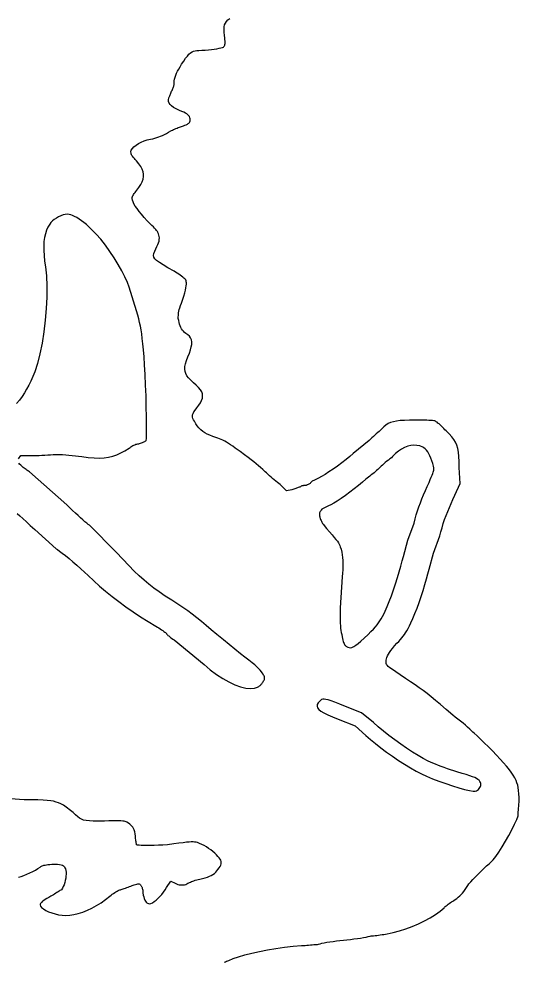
# Model space of a CAD drawing. Extents: x 0.1 to 12, y 0.1 to 13.2.
# Drawn here: x 9.778 to 11.18, y 6.371 to 9.013 of the extents above; entities that cross this region are included whole.
import ezdxf

# ---------------------------------------------------------------- set-up
doc = ezdxf.new("R2010")
doc.units = 0
doc.layers.get('0').update_dxf_attribs({"color": 5, "linetype": 'CONTINUOUS'})
doc.layers.add('1', color=1, linetype='CONTINUOUS')

msp = doc.modelspace()

# ---------------------------------------------------------------- linework, layer by layer
at = {"linetype": 'CONTINUOUS'}
msp.add_lwpolyline([(10.3545, 6.3707), (10.3576, 6.372), (10.3606, 6.3733), (10.3636, 6.3744), (10.3664, 6.3754), (10.3787, 6.3808), (10.394, 6.3861), (10.4116, 6.3913), (10.4313, 6.3962), (10.4527, 6.4009), (10.4753, 6.4052), (10.4988, 6.4091), (10.5228, 6.4125), (10.5468, 6.4153), (10.5706, 6.4174), (10.5752, 6.4175), (10.5802, 6.4177), (10.5852, 6.4181), (10.5903, 6.4185), (10.5953, 6.4189), (10.6002, 6.4194), (10.6047, 6.4198), (10.6089, 6.4201), (10.6126, 6.4203), (10.6156, 6.4204), (10.6182, 6.4214), (10.6222, 6.4225), (10.6276, 6.4238), (10.6341, 6.4251), (10.6415, 6.4264), (10.6498, 6.4278), (10.6587, 6.4291), (10.6681, 6.4303), (10.6778, 6.4314), (10.6877, 6.4324), (10.6977, 6.4334), (10.7076, 6.4345), (10.7174, 6.4358), (10.7269, 6.4371), (10.7357, 6.4384), (10.7439, 6.4398), (10.7512, 6.4411), (10.7574, 6.4423), (10.7623, 6.4435), (10.7658, 6.4444), (10.7688, 6.4445), (10.7725, 6.4448), (10.7766, 6.4452), (10.7812, 6.4457), (10.786, 6.4463), (10.7911, 6.447), (10.7962, 6.4478), (10.8012, 6.4487), (10.8061, 6.4496), (10.8108, 6.4505), (10.8275, 6.4539), (10.845, 6.4585), (10.8628, 6.4643), (10.8807, 6.4711), (10.8983, 6.4786), (10.9152, 6.4868), (10.9312, 6.4954), (10.9459, 6.5044), (10.9589, 6.5134), (10.97, 6.5225), (10.9712, 6.5244), (10.9731, 6.5264), (10.9754, 6.5286), (10.9782, 6.5308), (10.9812, 6.533), (10.9845, 6.5353), (10.9878, 6.5375), (10.991, 6.5396), (10.9941, 6.5417), (10.997, 6.5435), (11.0014, 6.5463), (11.0057, 6.5494), (11.0098, 6.5526), (11.0138, 6.5562), (11.0176, 6.5601), (11.0214, 6.5643), (11.0251, 6.5689), (11.0288, 6.574), (11.0324, 6.5795), (11.036, 6.5856), (11.0396, 6.5899), (11.0446, 6.5956), (11.0509, 6.6023), (11.058, 6.6097), (11.0657, 6.6175), (11.0737, 6.6254), (11.0816, 6.633), (11.0892, 6.6402), (11.0961, 6.6465), (11.1021, 6.6517), (11.1076, 6.6574), (11.1148, 6.6668), (11.1232, 6.6792), (11.1324, 6.6936), (11.1419, 6.7095), (11.1512, 6.7258), (11.1598, 6.7419), (11.1674, 6.757), (11.1733, 6.7702), (11.1772, 6.7808), (11.1773, 6.7838), (11.1775, 6.7875), (11.1778, 6.7918), (11.1782, 6.7966), (11.1787, 6.8018), (11.1791, 6.8074), (11.1795, 6.8132), (11.1799, 6.8193), (11.1801, 6.8255), (11.1802, 6.8318), (11.1793, 6.8426), (11.1785, 6.8518), (11.1775, 6.8598), (11.1761, 6.8669), (11.1742, 6.8735), (11.1715, 6.88), (11.168, 6.8869), (11.1634, 6.8944), (11.1575, 6.9029), (11.1502, 6.9129), (11.1445, 6.9202), (11.1367, 6.9293), (11.1273, 6.9396), (11.1168, 6.9508), (11.1055, 6.9625), (11.0939, 6.9741), (11.0826, 6.9853), (11.0718, 6.9957), (11.0622, 7.0047), (11.0541, 7.012), (11.0508, 7.0151), (11.0466, 7.0191), (11.0417, 7.0236), (11.0359, 7.0287), (11.0297, 7.0342), (11.0229, 7.0399), (11.0159, 7.0458), (11.0086, 7.0517), (11.0013, 7.0575), (10.994, 7.0631), (10.9756, 7.0789), (10.9598, 7.0924), (10.946, 7.104), (10.9337, 7.1141), (10.9223, 7.1231), (10.9114, 7.1314), (10.9004, 7.1393), (10.8889, 7.1473), (10.8762, 7.1558), (10.8619, 7.1652), (10.8465, 7.1757), (10.8343, 7.184), (10.825, 7.1905), (10.8182, 7.1955), (10.8134, 7.1993), (10.8104, 7.2024), (10.8087, 7.2049), (10.8079, 7.2073), (10.8078, 7.21), (10.8078, 7.2132), (10.808, 7.2168), (10.8086, 7.2205), (10.8097, 7.2244), (10.8115, 7.2286), (10.8138, 7.2331), (10.8169, 7.2381), (10.8208, 7.2436), (10.8255, 7.2497), (10.8312, 7.2566), (10.8378, 7.2643), (10.8429, 7.2694), (10.8474, 7.2742), (10.8514, 7.2789), (10.855, 7.2835), (10.8585, 7.2883), (10.8618, 7.2934), (10.8652, 7.2992), (10.8688, 7.3056), (10.8726, 7.3129), (10.8769, 7.3213), (10.8824, 7.3332), (10.8882, 7.347), (10.8941, 7.3623), (10.9, 7.3785), (10.9058, 7.3953), (10.9113, 7.4121), (10.9163, 7.4286), (10.9209, 7.4443), (10.9248, 7.4588), (10.9279, 7.4715), (10.9399, 7.5165), (10.958, 7.5646), (10.9608, 7.5762), (10.9641, 7.5877), (10.9676, 7.5991), (10.9715, 7.6104), (10.9756, 7.6216), (10.98, 7.6329), (10.9847, 7.6442), (10.9896, 7.6556), (10.9947, 7.667), (11, 7.6787), (11.015, 7.7117), (11.012, 7.7568), (11.0118, 7.7734), (11.0112, 7.7876), (11.0099, 7.7996), (11.008, 7.81), (11.0053, 7.8191), (11.0016, 7.8272), (10.997, 7.8349), (10.9913, 7.8425), (10.9843, 7.8503), (10.976, 7.8589), (10.9724, 7.8624), (10.9688, 7.866), (10.9653, 7.8694), (10.9619, 7.8727), (10.9587, 7.8758), (10.9557, 7.8785), (10.9528, 7.881), (10.9502, 7.8831), (10.9479, 7.8847), (10.9459, 7.8859), (10.9438, 7.8867), (10.9409, 7.8873), (10.9372, 7.8879), (10.9328, 7.8882), (10.9276, 7.8885), (10.9215, 7.8887), (10.9146, 7.8888), (10.9069, 7.8889), (10.8984, 7.8889), (10.8889, 7.8889), (10.8729, 7.8888), (10.859, 7.8884), (10.847, 7.8877), (10.8367, 7.8865), (10.8277, 7.8848), (10.8199, 7.8824), (10.8131, 7.8793), (10.8069, 7.8754), (10.8012, 7.8707), (10.7958, 7.8649), (10.7936, 7.8628), (10.7909, 7.8603), (10.7876, 7.8574), (10.784, 7.8541), (10.78, 7.8506), (10.7759, 7.8469), (10.7717, 7.8431), (10.7675, 7.8393), (10.7635, 7.8355), (10.7598, 7.8318), (10.7147, 7.7958), (10.7057, 7.7874), (10.6952, 7.7785), (10.6836, 7.7694), (10.6714, 7.7605), (10.6592, 7.7519), (10.6472, 7.7439), (10.6362, 7.7368), (10.6264, 7.7309), (10.6184, 7.7265), (10.6126, 7.7237), (10.6107, 7.7228), (10.6087, 7.7219), (10.6066, 7.7209), (10.6045, 7.7199), (10.6025, 7.7188), (10.6005, 7.7177), (10.5987, 7.7164), (10.597, 7.715), (10.5957, 7.7134), (10.5946, 7.7117), (10.5928, 7.7108), (10.591, 7.7099), (10.5893, 7.7091), (10.5876, 7.7083), (10.586, 7.7076), (10.5844, 7.7069), (10.583, 7.7064), (10.5817, 7.706), (10.5806, 7.7058), (10.5796, 7.7057), (10.5786, 7.7057), (10.5775, 7.7057), (10.5762, 7.7056), (10.5749, 7.7055), (10.5736, 7.7053), (10.5722, 7.7051), (10.5709, 7.7047), (10.5697, 7.7042), (10.5686, 7.7035), (10.5676, 7.7027), (10.5657, 7.7018), (10.5636, 7.7009), (10.5614, 7.7), (10.5591, 7.6991), (10.5567, 7.6982), (10.5542, 7.6973), (10.5516, 7.6964), (10.5489, 7.6955), (10.5462, 7.6946), (10.5435, 7.6937), (10.5285, 7.6907), (10.5105, 7.7087), (10.5067, 7.7116), (10.5027, 7.7148), (10.4984, 7.7182), (10.494, 7.7218), (10.4895, 7.7256), (10.485, 7.7295), (10.4806, 7.7334), (10.4763, 7.7373), (10.4722, 7.7411), (10.4685, 7.7447), (10.4617, 7.7507), (10.4554, 7.7562), (10.4494, 7.7615), (10.4432, 7.7667), (10.4366, 7.7721), (10.4291, 7.778), (10.4205, 7.7846), (10.4104, 7.7921), (10.3985, 7.8008), (10.3844, 7.8108), (10.3775, 7.8159), (10.3713, 7.8203), (10.3655, 7.8241), (10.3602, 7.8274), (10.3551, 7.8303), (10.3502, 7.8329), (10.3454, 7.8351), (10.3406, 7.8371), (10.3356, 7.839), (10.3303, 7.8408), (10.3217, 7.8436), (10.3137, 7.8467), (10.3064, 7.85), (10.2997, 7.8537), (10.2935, 7.8577), (10.288, 7.8623), (10.2829, 7.8673), (10.2782, 7.8728), (10.2741, 7.879), (10.2703, 7.8859), (10.2678, 7.8901), (10.266, 7.8937), (10.2649, 7.8971), (10.2645, 7.9004), (10.265, 7.9039), (10.2664, 7.9077), (10.2687, 7.9121), (10.2721, 7.9173), (10.2766, 7.9235), (10.2823, 7.9309), (10.2871, 7.9379), (10.2905, 7.9444), (10.2927, 7.9506), (10.2934, 7.9566), (10.2928, 7.9625), (10.2907, 7.9683), (10.2872, 7.9743), (10.2821, 7.9805), (10.2755, 7.987), (10.2673, 7.994), (10.2599, 8.0009), (10.2539, 8.0073), (10.2493, 8.0133), (10.246, 8.0194), (10.244, 8.0255), (10.2433, 8.032), (10.2438, 8.0391), (10.2454, 8.047), (10.2483, 8.0559), (10.2523, 8.0661), (10.2563, 8.0763), (10.2594, 8.0856), (10.2615, 8.094), (10.2627, 8.1014), (10.2628, 8.1081), (10.2618, 8.1141), (10.2597, 8.1194), (10.2564, 8.1241), (10.2519, 8.1283), (10.2462, 8.1321), (10.2428, 8.1349), (10.2397, 8.138), (10.237, 8.1412), (10.2345, 8.1448), (10.2324, 8.1486), (10.2305, 8.1529), (10.2288, 8.1575), (10.2274, 8.1626), (10.2262, 8.1681), (10.2252, 8.1742), (10.2252, 8.1784), (10.2253, 8.1824), (10.2256, 8.1861), (10.226, 8.19), (10.2267, 8.1941), (10.2278, 8.1986), (10.2294, 8.2038), (10.2314, 8.2098), (10.234, 8.2169), (10.2372, 8.2252), (10.2405, 8.2361), (10.2431, 8.2453), (10.2451, 8.2531), (10.2465, 8.2596), (10.2474, 8.265), (10.2478, 8.2696), (10.2479, 8.2734), (10.2476, 8.2766), (10.247, 8.2796), (10.2462, 8.2823), (10.245, 8.2834), (10.2431, 8.2851), (10.2406, 8.2871), (10.2377, 8.2894), (10.2342, 8.292), (10.2305, 8.2948), (10.2264, 8.2977), (10.2221, 8.3006), (10.2177, 8.3035), (10.2132, 8.3063), (10.1961, 8.3161), (10.1825, 8.3241), (10.1721, 8.3307), (10.1645, 8.3363), (10.1595, 8.3412), (10.1568, 8.3459), (10.156, 8.3506), (10.1568, 8.3559), (10.159, 8.362), (10.1622, 8.3694), (10.1654, 8.3754), (10.168, 8.381), (10.1699, 8.3861), (10.1712, 8.3909), (10.1719, 8.3953), (10.1721, 8.3994), (10.1718, 8.4034), (10.171, 8.4071), (10.1698, 8.4108), (10.1682, 8.4144), (10.1677, 8.4157), (10.1665, 8.4176), (10.1645, 8.42), (10.1619, 8.423), (10.1588, 8.4264), (10.1552, 8.4302), (10.1512, 8.4343), (10.147, 8.4385), (10.1426, 8.443), (10.1381, 8.4474), (10.1296, 8.457), (10.122, 8.4658), (10.1152, 8.474), (10.1095, 8.4815), (10.1047, 8.4884), (10.1009, 8.4946), (10.0982, 8.5002), (10.0964, 8.5052), (10.0957, 8.5096), (10.0961, 8.5135), (10.0964, 8.5147), (10.0971, 8.5163), (10.0983, 8.5184), (10.0998, 8.5209), (10.1017, 8.5236), (10.1039, 8.5267), (10.1062, 8.53), (10.1088, 8.5334), (10.1114, 8.5369), (10.1141, 8.5405), (10.1197, 8.5491), (10.1239, 8.557), (10.1266, 8.5643), (10.128, 8.5713), (10.128, 8.5781), (10.1266, 8.5849), (10.124, 8.5918), (10.12, 8.5992), (10.1147, 8.607), (10.1081, 8.6156), (10.1062, 8.6175), (10.1042, 8.6195), (10.1022, 8.6217), (10.1002, 8.6239), (10.0983, 8.6261), (10.0967, 8.6284), (10.0952, 8.6306), (10.0941, 8.6327), (10.0933, 8.6348), (10.0931, 8.6366), (10.0923, 8.6406), (10.0935, 8.645), (10.0964, 8.6498), (10.1009, 8.6547), (10.1066, 8.6595), (10.1134, 8.6641), (10.1211, 8.6682), (10.1294, 8.6716), (10.1382, 8.6742), (10.1471, 8.6757), (10.1533, 8.6774), (10.1591, 8.679), (10.1648, 8.6807), (10.1703, 8.6824), (10.1757, 8.6843), (10.1811, 8.6865), (10.1866, 8.689), (10.1922, 8.692), (10.1981, 8.6955), (10.2042, 8.6997), (10.2063, 8.7007), (10.2088, 8.7018), (10.2116, 8.703), (10.2148, 8.7044), (10.2181, 8.7057), (10.2215, 8.7071), (10.2249, 8.7084), (10.2282, 8.7096), (10.2314, 8.7107), (10.2342, 8.7117), (10.2393, 8.7134), (10.2437, 8.715), (10.2474, 8.7165), (10.2505, 8.718), (10.253, 8.7196), (10.255, 8.7212), (10.2565, 8.723), (10.2575, 8.725), (10.2581, 8.7272), (10.2583, 8.7297), (10.2581, 8.7332), (10.2574, 8.7363), (10.2563, 8.7392), (10.2546, 8.7418), (10.2523, 8.7444), (10.2492, 8.7468), (10.2453, 8.7492), (10.2406, 8.7516), (10.2349, 8.7541), (10.2282, 8.7568), (10.2192, 8.7611), (10.2119, 8.7652), (10.2062, 8.7692), (10.202, 8.7732), (10.1993, 8.7774), (10.198, 8.7818), (10.1979, 8.7867), (10.1989, 8.792), (10.2011, 8.798), (10.2042, 8.8048), (10.2052, 8.8075), (10.2063, 8.8102), (10.2075, 8.8128), (10.2087, 8.8154), (10.2098, 8.8179), (10.2109, 8.8204), (10.2118, 8.8227), (10.2126, 8.8249), (10.213, 8.8269), (10.2132, 8.8288), (10.2134, 8.8342), (10.214, 8.8394), (10.2149, 8.8446), (10.2163, 8.8498), (10.2181, 8.8551), (10.2203, 8.8606), (10.2231, 8.8664), (10.2263, 8.8725), (10.23, 8.8789), (10.2342, 8.8859), (10.2402, 8.895), (10.2456, 8.9026), (10.2505, 8.9089), (10.255, 8.9139), (10.2594, 8.9178), (10.2636, 8.9207), (10.2679, 8.9227), (10.2724, 8.924), (10.2771, 8.9247), (10.2823, 8.9249), (10.2913, 8.9251), (10.3004, 8.9256), (10.3093, 8.9263), (10.3178, 8.9272), (10.3258, 8.9283), (10.3331, 8.9295), (10.3395, 8.9307), (10.3447, 8.9318), (10.3488, 8.9329), (10.3514, 8.9339), (10.353, 8.9357), (10.3543, 8.9374), (10.3552, 8.9392), (10.3559, 8.9412), (10.3562, 8.9437), (10.3563, 8.9467), (10.3562, 8.9504), (10.3558, 8.9549), (10.3552, 8.9604), (10.3544, 8.967), (10.3537, 8.9761), (10.3534, 8.9839), (10.3538, 8.9904), (10.355, 8.9961), (10.357, 9.0011), (10.36, 9.0057), (10.3641, 9.01), (10.3694, 9.0143)], dxfattribs=at)
at = {"layer": '1', "linetype": 'CONTINUOUS'}
for points in [[(9.7778, 7.7808), (9.7838, 7.7898), (9.8348, 7.7898), (9.843, 7.7906), (9.8512, 7.7912), (9.8593, 7.7918), (9.8672, 7.7921), (9.8746, 7.7924), (9.8815, 7.7926), (9.8878, 7.7927), (9.8932, 7.7928), (9.8976, 7.7928), (9.9009, 7.7928), (9.955, 7.7868), (9.9729, 7.7845), (9.9892, 7.7832), (10.0039, 7.7829), (10.0175, 7.7836), (10.03, 7.7853), (10.0419, 7.7881), (10.0533, 7.792), (10.0644, 7.7971), (10.0756, 7.8033), (10.0871, 7.8108), (10.0898, 7.8126), (10.0925, 7.8144), (10.0952, 7.816), (10.0979, 7.8176), (10.1006, 7.8191), (10.1033, 7.8203), (10.106, 7.8214), (10.1087, 7.8221), (10.1114, 7.8227), (10.1141, 7.8228), (10.1168, 7.8237), (10.1195, 7.8246), (10.1221, 7.8255), (10.1245, 7.8264), (10.1269, 7.8273), (10.129, 7.8282), (10.131, 7.8291), (10.1327, 7.83), (10.1341, 7.8309), (10.1351, 7.8318), (10.1359, 7.8381), (10.1362, 7.8522), (10.1363, 7.8726), (10.136, 7.8979), (10.1355, 7.9264), (10.1347, 7.9568), (10.1336, 7.9875), (10.1324, 8.0169), (10.1308, 8.0436), (10.1291, 8.0661), (10.1274, 8.0861), (10.1258, 8.1031), (10.1242, 8.1178), (10.1226, 8.1305), (10.1209, 8.1419), (10.119, 8.1523), (10.1168, 8.1624), (10.1143, 8.1725), (10.1114, 8.1833), (10.1081, 8.1952), (10.0871, 8.2613), (10.0824, 8.275), (10.0756, 8.2905), (10.067, 8.3074), (10.057, 8.3253), (10.0458, 8.3435), (10.0337, 8.3616), (10.021, 8.3791), (10.0079, 8.3956), (9.9948, 8.4105), (9.982, 8.4234), (9.9748, 8.4304), (9.9676, 8.4367), (9.9606, 8.4425), (9.9537, 8.4477), (9.9471, 8.4523), (9.9407, 8.4563), (9.9346, 8.4596), (9.9289, 8.4622), (9.9237, 8.4642), (9.9189, 8.4655), (9.914, 8.4658), (9.9084, 8.4652), (9.9023, 8.4638), (9.896, 8.4616), (9.8896, 8.4587), (9.8835, 8.4553), (9.8777, 8.4515), (9.8725, 8.4473), (9.8682, 8.4429), (9.8649, 8.4384), (9.8599, 8.43), (9.8558, 8.421), (9.8526, 8.4114), (9.8503, 8.4009), (9.8487, 8.3896), (9.848, 8.3775), (9.8481, 8.3643), (9.8489, 8.3501), (9.8505, 8.3348), (9.8529, 8.3183), (9.8557, 8.293), (9.8569, 8.2646), (9.8568, 8.2339), (9.8553, 8.2018), (9.8525, 8.1689), (9.8485, 8.1363), (9.8435, 8.1046), (9.8375, 8.0748), (9.8306, 8.0477), (9.8228, 8.024), (9.8174, 8.0109), (9.8119, 7.9986), (9.8062, 7.987), (9.8002, 7.976), (9.7939, 7.9655), (9.7872, 7.9553), (9.7798, 7.9453), (9.7719, 7.9355)], [(9.774, 7.6273), (9.7815, 7.6207), (9.7899, 7.6132), (9.7994, 7.6045), (9.8102, 7.5943), (9.8228, 7.5826), (9.8829, 7.5285), (9.8867, 7.5265), (9.8925, 7.5225), (9.9001, 7.5167), (9.909, 7.5095), (9.9189, 7.5011), (9.9296, 7.492), (9.9406, 7.4824), (9.9518, 7.4725), (9.9627, 7.4628), (9.973, 7.4535), (9.988, 7.439), (10.0042, 7.4244), (10.0214, 7.4097), (10.0396, 7.3951), (10.0586, 7.3806), (10.0783, 7.3663), (10.0986, 7.3523), (10.1194, 7.3385), (10.1407, 7.3252), (10.1622, 7.3123), (10.1666, 7.3096), (10.1708, 7.3069), (10.1747, 7.3044), (10.1784, 7.3019), (10.1817, 7.2995), (10.1846, 7.2974), (10.1872, 7.2954), (10.1894, 7.2938), (10.191, 7.2924), (10.1922, 7.2913), (10.1925, 7.2903), (10.1932, 7.2891), (10.1945, 7.2878), (10.1961, 7.2862), (10.1982, 7.2845), (10.2006, 7.2826), (10.2034, 7.2806), (10.2064, 7.2783), (10.2097, 7.2759), (10.2132, 7.2733), (10.2973, 7.2042), (10.3146, 7.1896), (10.3322, 7.1766), (10.3498, 7.1652), (10.367, 7.1556), (10.3836, 7.1479), (10.3994, 7.1421), (10.4139, 7.1385), (10.4269, 7.137), (10.4382, 7.1379), (10.4474, 7.1411), (10.4492, 7.1421), (10.451, 7.1433), (10.4528, 7.1446), (10.4545, 7.146), (10.4561, 7.1475), (10.4576, 7.1491), (10.459, 7.1508), (10.4603, 7.1526), (10.4615, 7.1544), (10.4625, 7.1562), (10.4641, 7.1587), (10.4654, 7.1609), (10.4663, 7.163), (10.4668, 7.1649), (10.467, 7.1667), (10.4668, 7.1685), (10.4663, 7.1704), (10.4654, 7.1724), (10.4641, 7.1746), (10.4625, 7.1772), (10.4604, 7.1808), (10.4579, 7.1845), (10.4547, 7.1886), (10.4506, 7.1929), (10.4456, 7.1978), (10.4393, 7.2033), (10.4317, 7.2096), (10.4227, 7.2168), (10.4119, 7.2249), (10.3994, 7.2342), (10.3514, 7.2733), (10.3335, 7.2885), (10.3176, 7.3021), (10.3032, 7.3143), (10.2898, 7.3254), (10.277, 7.3356), (10.2644, 7.3453), (10.2516, 7.3547), (10.238, 7.3642), (10.2234, 7.374), (10.2072, 7.3844), (10.1886, 7.3964), (10.1719, 7.4077), (10.1568, 7.4185), (10.1427, 7.4294), (10.1291, 7.4407), (10.1155, 7.4529), (10.1014, 7.4665), (10.0863, 7.4818), (10.0697, 7.4994), (10.0511, 7.5195), (9.976, 7.5946), (9.9727, 7.5969), (9.9686, 7.6002), (9.9635, 7.6045), (9.9577, 7.6095), (9.9512, 7.6152), (9.9442, 7.6216), (9.9367, 7.6285), (9.929, 7.6359), (9.921, 7.6437), (9.9129, 7.6517), (9.8078, 7.7447), (9.8058, 7.7458), (9.8036, 7.7472), (9.8011, 7.7488), (9.7985, 7.7507), (9.7958, 7.7526), (9.7931, 7.7547), (9.7905, 7.7568), (9.788, 7.7589), (9.7858, 7.7609), (9.7838, 7.7628), (9.7805, 7.766), (9.778, 7.7687)], [(9.7773, 6.6086), (9.7845, 6.6108), (9.7924, 6.6137), (9.8007, 6.6171), (9.809, 6.6209), (9.8172, 6.6249), (9.8249, 6.6289), (9.8318, 6.6329), (9.8378, 6.6366), (9.8397, 6.6383), (9.8416, 6.6396), (9.8437, 6.6407), (9.846, 6.6415), (9.8487, 6.6423), (9.8519, 6.6429), (9.8556, 6.6435), (9.8599, 6.6441), (9.865, 6.6448), (9.8709, 6.6456), (9.8792, 6.6456), (9.8862, 6.6452), (9.892, 6.6446), (9.8967, 6.6436), (9.9005, 6.6423), (9.9035, 6.6405), (9.9058, 6.6381), (9.9076, 6.6353), (9.9089, 6.6318), (9.9099, 6.6276), (9.9106, 6.6228), (9.9107, 6.6174), (9.9103, 6.6116), (9.9096, 6.6056), (9.9084, 6.5995), (9.9069, 6.5935), (9.905, 6.5877), (9.9029, 6.5824), (9.9005, 6.5776), (9.8979, 6.5736), (9.8959, 6.5725), (9.8936, 6.5711), (9.891, 6.5695), (9.8882, 6.5677), (9.8851, 6.5657), (9.8819, 6.5636), (9.8785, 6.5615), (9.875, 6.5595), (9.8715, 6.5574), (9.8679, 6.5556), (9.8619, 6.5521), (9.8567, 6.549), (9.8521, 6.5462), (9.8482, 6.5436), (9.845, 6.5413), (9.8423, 6.5391), (9.8404, 6.5371), (9.8389, 6.5352), (9.8381, 6.5333), (9.8378, 6.5315), (9.839, 6.5278), (9.8422, 6.5238), (9.8472, 6.5198), (9.8537, 6.5158), (9.8615, 6.512), (9.8703, 6.5086), (9.8798, 6.5057), (9.8897, 6.5035), (9.8999, 6.502), (9.9099, 6.5015), (9.9211, 6.5021), (9.9328, 6.5039), (9.945, 6.5069), (9.9576, 6.511), (9.9703, 6.5161), (9.9832, 6.5223), (9.996, 6.5293), (10.0087, 6.5373), (10.0211, 6.546), (10.033, 6.5556), (10.0366, 6.5583), (10.0402, 6.5609), (10.0437, 6.5634), (10.0471, 6.5658), (10.0503, 6.5679), (10.0534, 6.5698), (10.0562, 6.5714), (10.0588, 6.5726), (10.0611, 6.5733), (10.0631, 6.5736), (10.0651, 6.5745), (10.0677, 6.5754), (10.0706, 6.5764), (10.0738, 6.5774), (10.0773, 6.5785), (10.081, 6.5796), (10.0848, 6.5809), (10.0886, 6.5823), (10.0924, 6.5839), (10.0961, 6.5856), (10.1011, 6.5872), (10.1052, 6.5885), (10.1087, 6.5894), (10.1115, 6.5899), (10.1137, 6.5901), (10.1156, 6.5899), (10.117, 6.5894), (10.1182, 6.5885), (10.1192, 6.5872), (10.1201, 6.5856), (10.121, 6.5845), (10.1219, 6.5831), (10.1227, 6.5814), (10.1235, 6.5795), (10.1242, 6.5773), (10.1249, 6.575), (10.1254, 6.5725), (10.1258, 6.5699), (10.126, 6.5673), (10.1261, 6.5646), (10.1271, 6.5586), (10.1283, 6.5534), (10.1296, 6.5488), (10.1312, 6.5449), (10.1329, 6.5417), (10.1348, 6.539), (10.1369, 6.537), (10.1391, 6.5356), (10.1415, 6.5348), (10.1441, 6.5345), (10.1481, 6.5352), (10.1526, 6.5372), (10.1576, 6.5403), (10.1628, 6.5443), (10.1682, 6.5492), (10.1736, 6.5546), (10.1788, 6.5606), (10.1837, 6.5668), (10.1883, 6.5732), (10.1922, 6.5796), (10.2042, 6.5976), (10.2162, 6.5916), (10.2199, 6.59), (10.2237, 6.5887), (10.2276, 6.5878), (10.2315, 6.5873), (10.2354, 6.5871), (10.2391, 6.5873), (10.2428, 6.5878), (10.2462, 6.5887), (10.2494, 6.59), (10.2523, 6.5916), (10.2542, 6.5926), (10.2566, 6.5937), (10.2592, 6.5949), (10.2622, 6.5963), (10.2654, 6.5976), (10.2689, 6.5989), (10.2727, 6.6002), (10.2767, 6.6015), (10.2809, 6.6026), (10.2853, 6.6036), (10.293, 6.6054), (10.3001, 6.6073), (10.3065, 6.6093), (10.3123, 6.6114), (10.3176, 6.6137), (10.3223, 6.6164), (10.3264, 6.6193), (10.3302, 6.6226), (10.3334, 6.6264), (10.3363, 6.6306), (10.3396, 6.635), (10.3421, 6.639), (10.3439, 6.6428), (10.345, 6.6463), (10.3453, 6.6498), (10.345, 6.6531), (10.3439, 6.6564), (10.3421, 6.6597), (10.3396, 6.6631), (10.3363, 6.6667), (10.3323, 6.6712), (10.3275, 6.6759), (10.3221, 6.6806), (10.3163, 6.6852), (10.3101, 6.6896), (10.3037, 6.6937), (10.2973, 6.6975), (10.291, 6.7008), (10.2849, 6.7036), (10.2793, 6.7057), (10.275, 6.7065), (10.2708, 6.7071), (10.2664, 6.7074), (10.2614, 6.7075), (10.2553, 6.7072), (10.2477, 6.7066), (10.2383, 6.7055), (10.2267, 6.7041), (10.2125, 6.7021), (10.1952, 6.6997), (10.182, 6.6989), (10.1694, 6.6983), (10.1577, 6.6978), (10.1468, 6.6975), (10.137, 6.6974), (10.1284, 6.6975), (10.1211, 6.6978), (10.1151, 6.6983), (10.1108, 6.6989), (10.1081, 6.6997), (10.108, 6.7008), (10.1078, 6.7022), (10.1075, 6.7039), (10.107, 6.706), (10.1066, 6.7083), (10.1062, 6.7109), (10.1058, 6.7138), (10.1054, 6.7169), (10.1052, 6.7202), (10.1051, 6.7237), (10.1041, 6.7304), (10.1029, 6.7361), (10.1014, 6.7411), (10.0997, 6.7453), (10.0976, 6.7489), (10.0952, 6.752), (10.0923, 6.7549), (10.0891, 6.7576), (10.0853, 6.7601), (10.0811, 6.7628), (10.0791, 6.7637), (10.0765, 6.7645), (10.0733, 6.7653), (10.0693, 6.766), (10.0642, 6.7665), (10.0579, 6.7669), (10.0504, 6.767), (10.0413, 6.7669), (10.0306, 6.7665), (10.018, 6.7658), (10.0009, 6.7658), (9.987, 6.766), (9.9759, 6.7664), (9.967, 6.7673), (9.9598, 6.7688), (9.9538, 6.771), (9.9484, 6.774), (9.9432, 6.7781), (9.9375, 6.7833), (9.9309, 6.7898), (9.9039, 6.8108), (9.8963, 6.8141), (9.8895, 6.817), (9.8827, 6.8194), (9.8756, 6.8213), (9.8675, 6.8228), (9.8578, 6.824), (9.8461, 6.8248), (9.8317, 6.8254), (9.8141, 6.8257), (9.7928, 6.8258), (9.7027, 6.8318)]]:
    msp.add_lwpolyline(points, dxfattribs=at)
for points in [[(10.9017, 7.8168), (10.8934, 7.8185), (10.8849, 7.819), (10.8764, 7.8181), (10.8679, 7.8161), (10.8593, 7.8127), (10.8508, 7.8081), (10.8423, 7.8023), (10.834, 7.7952), (10.8258, 7.7868), (10.8221, 7.7839), (10.818, 7.7808), (10.8138, 7.7774), (10.8095, 7.7739), (10.8052, 7.7703), (10.801, 7.7667), (10.7969, 7.7632), (10.7932, 7.7598), (10.7897, 7.7566), (10.7868, 7.7538), (10.7839, 7.751), (10.7807, 7.748), (10.7773, 7.745), (10.7737, 7.7419), (10.7699, 7.7387), (10.766, 7.7356), (10.7621, 7.7325), (10.7583, 7.7294), (10.7544, 7.7265), (10.7508, 7.7237), (10.741, 7.7152), (10.73, 7.7061), (10.7182, 7.6967), (10.706, 7.6874), (10.6937, 7.6783), (10.6818, 7.6699), (10.6706, 7.6624), (10.6606, 7.6562), (10.6522, 7.6515), (10.6456, 7.6486), (10.6276, 7.6396), (10.6259, 7.6371), (10.6244, 7.6349), (10.6231, 7.6328), (10.622, 7.6309), (10.6212, 7.6291), (10.6207, 7.6273), (10.6205, 7.6254), (10.6205, 7.6234), (10.6209, 7.6212), (10.6216, 7.6186), (10.6218, 7.6167), (10.6223, 7.6147), (10.623, 7.6126), (10.6239, 7.6104), (10.625, 7.6081), (10.6262, 7.6059), (10.6274, 7.6037), (10.6285, 7.6015), (10.6296, 7.5995), (10.6306, 7.5976), (10.6407, 7.5859), (10.6492, 7.5761), (10.6563, 7.5677), (10.6623, 7.5607), (10.667, 7.5548), (10.6708, 7.5498), (10.6738, 7.5455), (10.676, 7.5417), (10.6776, 7.5381), (10.6787, 7.5345), (10.6811, 7.5272), (10.683, 7.5197), (10.6845, 7.512), (10.6855, 7.5041), (10.6862, 7.4959), (10.6865, 7.4874), (10.6864, 7.4786), (10.6861, 7.4696), (10.6855, 7.4602), (10.6847, 7.4505), (10.6787, 7.3634), (10.6787, 7.35), (10.6787, 7.3385), (10.6788, 7.3286), (10.6791, 7.3201), (10.6794, 7.3127), (10.68, 7.3061), (10.6807, 7.3), (10.6817, 7.2942), (10.6831, 7.2884), (10.6847, 7.2823), (10.6856, 7.2772), (10.6865, 7.2728), (10.6875, 7.2691), (10.6885, 7.2659), (10.6896, 7.2631), (10.6907, 7.2609), (10.692, 7.259), (10.6934, 7.2575), (10.695, 7.2563), (10.6967, 7.2553), (10.7002, 7.253), (10.7038, 7.2518), (10.7076, 7.2516), (10.7118, 7.2526), (10.7166, 7.2549), (10.7222, 7.2585), (10.7288, 7.2636), (10.7367, 7.2702), (10.7459, 7.2784), (10.7568, 7.2883), (10.765, 7.2966), (10.7718, 7.3038), (10.7775, 7.3101), (10.7823, 7.3159), (10.7864, 7.3213), (10.7901, 7.3268), (10.7935, 7.3325), (10.7969, 7.3388), (10.8006, 7.346), (10.8048, 7.3544), (10.8104, 7.3671), (10.8162, 7.3815), (10.8221, 7.3973), (10.828, 7.4139), (10.8337, 7.4309), (10.8392, 7.448), (10.8443, 7.4646), (10.8488, 7.4803), (10.8527, 7.4948), (10.8559, 7.5075), (10.8679, 7.5526), (10.8859, 7.6006), (10.8888, 7.6122), (10.892, 7.6237), (10.8955, 7.6351), (10.8994, 7.6464), (10.9035, 7.6577), (10.9079, 7.6689), (10.9126, 7.6802), (10.9175, 7.6916), (10.9226, 7.7031), (10.9279, 7.7147), (10.9313, 7.7229), (10.9341, 7.7295), (10.9364, 7.7348), (10.9382, 7.7392), (10.9396, 7.7429), (10.9405, 7.7461), (10.9409, 7.7491), (10.941, 7.7522), (10.9407, 7.7557), (10.9399, 7.7598), (10.938, 7.7677), (10.9357, 7.7752), (10.9331, 7.7822), (10.9302, 7.7887), (10.9272, 7.7947), (10.9239, 7.8), (10.9206, 7.8046), (10.9171, 7.8085), (10.9135, 7.8116), (10.9099, 7.8138)], [(10.6773, 7.0936), (10.664, 7.0987), (10.6533, 7.1026), (10.645, 7.1053), (10.6385, 7.107), (10.6336, 7.1076), (10.6298, 7.1074), (10.6268, 7.1063), (10.6242, 7.1045), (10.6216, 7.1021), (10.6171, 7.0969), (10.6145, 7.0922), (10.6139, 7.0877), (10.6154, 7.0833), (10.619, 7.0788), (10.6249, 7.0742), (10.6331, 7.0693), (10.6437, 7.0639), (10.6569, 7.0578), (10.6727, 7.0511), (10.7207, 7.033), (10.7508, 7.006), (10.7633, 6.9949), (10.7774, 6.9832), (10.7926, 6.9713), (10.8087, 6.9593), (10.8255, 6.9474), (10.8424, 6.936), (10.8594, 6.925), (10.876, 6.9149), (10.8919, 6.9058), (10.9069, 6.8979), (10.921, 6.8914), (10.9375, 6.8845), (10.9556, 6.8777), (10.9745, 6.871), (10.9932, 6.8649), (11.0111, 6.8594), (11.0273, 6.8549), (11.0409, 6.8517), (11.0511, 6.8499), (11.0571, 6.8498), (11.0605, 6.851), (11.0635, 6.8526), (11.0662, 6.8547), (11.0684, 6.857), (11.0702, 6.8596), (11.0715, 6.8624), (11.0724, 6.8653), (11.0728, 6.8682), (11.0727, 6.8711), (11.0721, 6.8739), (11.0701, 6.8772), (11.0678, 6.8802), (11.0648, 6.8828), (11.0609, 6.8853), (11.0559, 6.8878), (11.0496, 6.8903), (11.0417, 6.8931), (11.0319, 6.8962), (11.0201, 6.8997), (11.006, 6.9039), (10.997, 6.9067), (10.9881, 6.9096), (10.9792, 6.9127), (10.9705, 6.9158), (10.9621, 6.9189), (10.9539, 6.9221), (10.946, 6.9252), (10.9385, 6.9282), (10.9315, 6.9311), (10.9249, 6.9339), (10.9116, 6.941), (10.8969, 6.9495), (10.8812, 6.9592), (10.865, 6.9698), (10.8483, 6.9812), (10.8317, 6.9932), (10.8155, 7.0054), (10.7998, 7.0178), (10.7851, 7.0301), (10.7718, 7.042), (10.7387, 7.0691), (10.6937, 7.0871)]]:
    msp.add_lwpolyline(points, close=True, dxfattribs=at)

doc.saveas('drawing.dxf')
